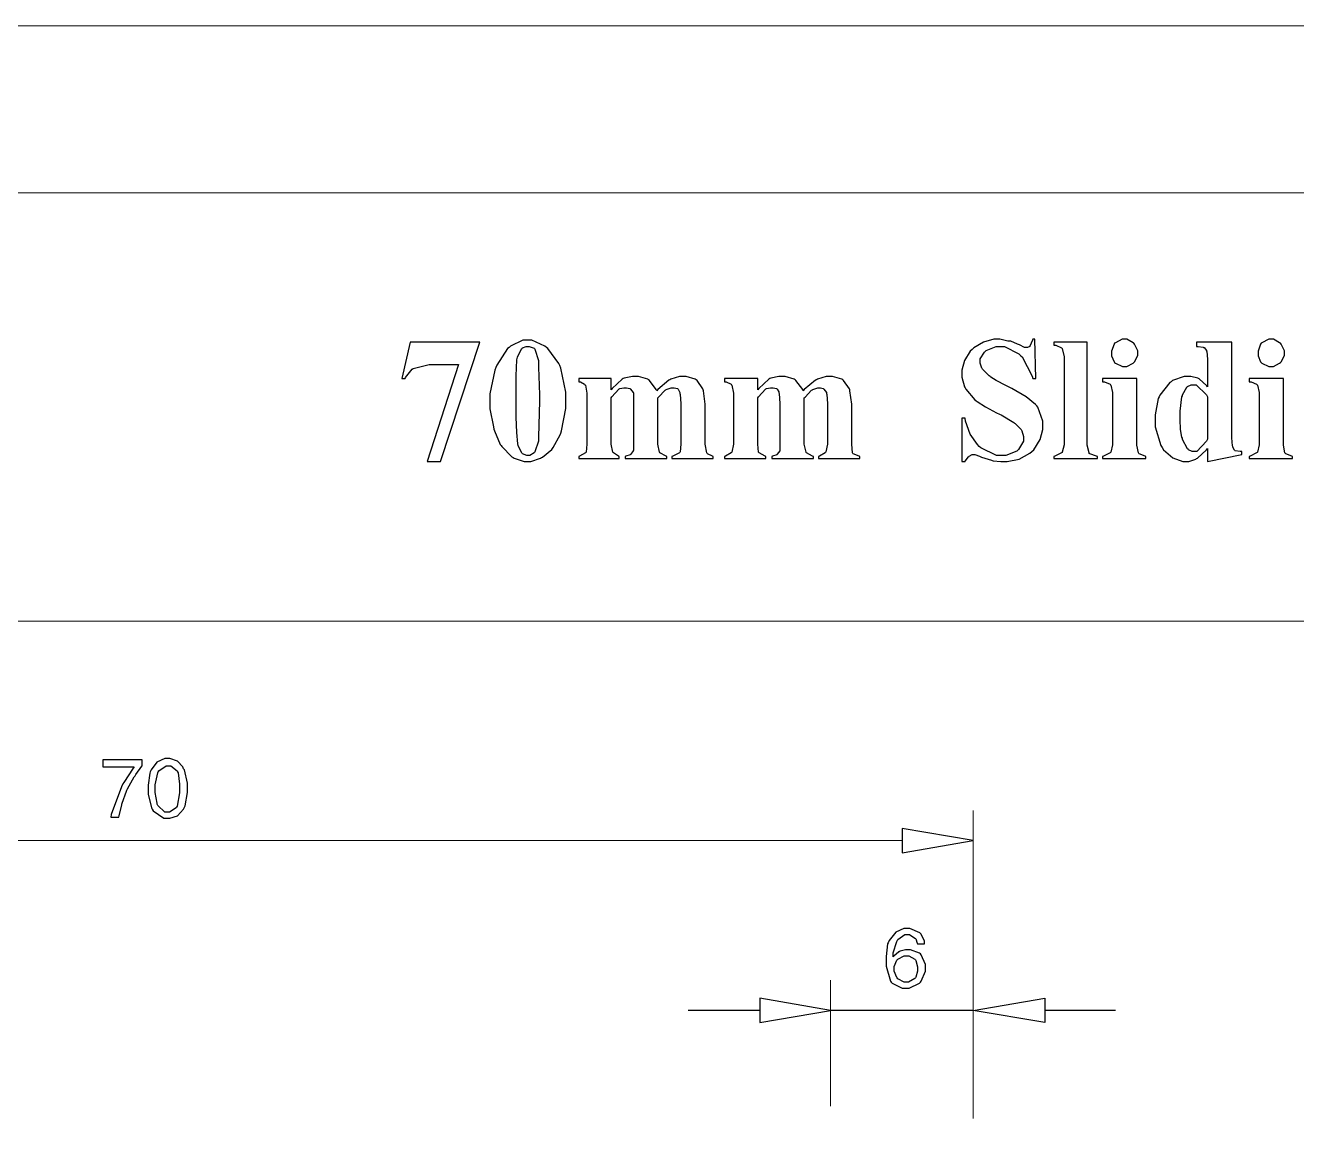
# Model space of a CAD drawing. Extents: x 0 to 8.2, y 0 to 11.7.
# Drawn here: x 2.463 to 4.562, y 9.873 to 11.687 of the extents above; entities that cross this region are included whole.
import ezdxf

# ---------------------------------------------------------------- set-up
doc = ezdxf.new("R2010")
doc.units = 0
doc.layers.get('0').update_dxf_attribs({"linetype": 'CONTINUOUS'})

msp = doc.modelspace()

# ---------------------------------------------------------------- linework, layer by layer
at = {"color": 0, "const_width": 0.00167}
msp.add_lwpolyline([(8.23676, 0.00667), (0.00168, 0.00667), (0.00168, 11.6866), (8.23676, 11.6866), (8.23676, 0.00667)], close=True, dxfattribs=at)
for points in [[(0.78456, 10.7038), (0.78456, 11.4112), (7.64914, 11.4112), (7.64914, 10.7038)], [(0.78456, 10.7038), (7.64914, 10.7038)], [(4.02821, 9.90283), (4.02821, 10.3918)], [(1.40229, 10.3417), (3.91135, 10.3417)], [(3.79292, 9.90283), (3.79292, 10.1114)], [(4.02821, 9.88282), (4.02821, 10.1114)], [(3.67606, 10.0614), (3.55751, 10.0614)], [(3.79292, 10.0614), (4.02821, 10.0614)], [(4.14675, 10.0614), (4.26367, 10.0614)]]:
    msp.add_lwpolyline(points, dxfattribs=at)
at = {"color": 0}
for points in [[(4.12679, 11.1693), (4.12636, 11.1676), (4.12213, 11.158), (4.12175, 11.1576), (4.12175, 11.1572), (4.118, 11.1559), (4.11675, 11.1559), (4.11339, 11.1559), (4.10504, 11.1601), (4.10335, 11.1609), (4.10167, 11.1613), (4.09039, 11.166), (4.08664, 11.166), (4.08539, 11.1664), (4.0726, 11.1693), (4.06836, 11.1693), (4.06267, 11.1693), (4.04557, 11.1647), (4.02946, 11.1551), (4.02658, 11.1526), (4.02365, 11.1497), (4.01383, 11.1345), (4.00988, 11.1181), (4.00988, 11.1126), (4.00988, 11.1068), (4.01406, 11.0909), (4.01492, 11.0892), (4.01617, 11.0871), (4.03108, 11.0692), (4.03321, 11.0675), (4.03526, 11.0663), (4.04867, 11.0579), (4.06706, 11.048), (4.07167, 11.0458), (4.07454, 11.0446), (4.09543, 11.0317), (4.09668, 11.0308), (4.09793, 11.03), (4.10747, 11.0204), (4.10835, 11.0192), (4.10878, 11.0179), (4.11176, 11.0089), (4.11176, 11.0059), (4.11176, 11.0009), (4.10331, 10.9874), (4.10167, 10.9857), (4.10042, 10.9845), (4.08257, 10.9774), (4.07667, 10.9774), (4.06706, 10.9774), (4.04118, 10.9899), (4.03825, 10.9924), (4.03532, 10.9953), (4.02344, 11.0127), (4.01574, 11.0342), (4.01492, 11.0392), (4.00988, 11.0392), (4.00988, 10.9674), (4.01492, 10.9674), (4.01531, 10.9683), (4.02067, 10.9754), (4.02154, 10.9758), (4.02192, 10.9762), (4.02664, 10.9791), (4.02821, 10.9791), (4.03108, 10.9791), (4.03863, 10.9762), (4.03988, 10.9758), (4.04199, 10.9749), (4.05875, 10.9695), (4.06, 10.9691), (4.06164, 10.9687), (4.07417, 10.9674), (4.07835, 10.9674), (4.08479, 10.9674), (4.10422, 10.9714), (4.12218, 10.9812), (4.12511, 10.9841), (4.12842, 10.987), (4.13926, 11.0038), (4.14344, 11.0203), (4.14344, 11.0258), (4.14344, 11.0342), (4.1351, 11.0571), (4.13346, 11.0592), (4.13135, 11.0617), (4.11567, 11.0744), (4.0925, 11.0879), (4.08664, 11.0908), (4.08247, 11.0929), (4.06662, 11.1012), (4.05746, 11.1068), (4.05664, 11.1076), (4.05496, 11.1089), (4.04362, 11.1197), (4.04324, 11.1209), (4.04281, 11.1218), (4.03988, 11.1299), (4.03988, 11.1326), (4.03988, 11.1368), (4.04704, 11.148), (4.04833, 11.1492), (4.04997, 11.1509), (4.06625, 11.1576), (4.07167, 11.1576), (4.0804, 11.1576), (4.10374, 11.1451), (4.10667, 11.1426), (4.10915, 11.1405), (4.12592, 11.1085), (4.12679, 11.1043), (4.13178, 11.1043), (4.1301, 11.1693), (4.12679, 11.1693)], [(4.26199, 11.1626), (4.26112, 11.1613), (4.257, 11.1498), (4.257, 11.1459), (4.257, 11.1422), (4.26112, 11.1322), (4.26199, 11.1309), (4.26324, 11.1301), (4.27479, 11.1243), (4.27865, 11.1243), (4.28239, 11.1243), (4.29237, 11.1301), (4.29362, 11.1309), (4.29486, 11.1322), (4.3004, 11.1425), (4.3004, 11.1459), (4.3004, 11.1501), (4.29486, 11.1613), (4.29362, 11.1626), (4.29237, 11.1635), (4.28207, 11.1693), (4.27865, 11.1693), (4.27447, 11.1693), (4.26324, 11.1635), (4.26199, 11.1626)], [(4.50407, 11.1626), (4.50319, 11.1613), (4.49908, 11.1498), (4.49908, 11.1459), (4.49908, 11.1422), (4.50319, 11.1322), (4.50407, 11.1309), (4.50532, 11.1301), (4.51687, 11.1243), (4.52072, 11.1243), (4.52447, 11.1243), (4.53444, 11.1301), (4.53575, 11.1309), (4.537, 11.1322), (4.54249, 11.1425), (4.54249, 11.1459), (4.54249, 11.1501), (4.537, 11.1613), (4.53575, 11.1626), (4.53444, 11.1635), (4.52414, 11.1693), (4.52072, 11.1693), (4.51654, 11.1693), (4.50532, 11.1635), (4.50407, 11.1626)], [(3.14844, 10.9674), (3.21354, 11.1643), (3.09842, 11.1643), (3.08501, 11.1043), (3.09011, 11.1043), (3.09093, 11.1064), (3.10215, 11.1201), (3.10346, 11.1209), (3.10553, 11.1218), (3.13021, 11.1276), (3.13846, 11.1276), (3.17854, 11.1276), (3.12679, 10.9674), (3.14844, 10.9674)], [(3.34554, 11.1259), (3.34424, 11.1293), (3.32622, 11.1543), (3.32374, 11.1559), (3.32124, 11.158), (3.29937, 11.1676), (3.2921, 11.1676), (3.28456, 11.1676), (3.26449, 11.158), (3.26199, 11.1559), (3.25944, 11.1543), (3.24154, 11.1264), (3.24029, 11.1226), (3.23861, 11.1185), (3.23031, 11.079), (3.23031, 11.0658), (3.23031, 11.0546), (3.23611, 11.0246), (3.23699, 11.0208), (3.23779, 11.0183), (3.2474, 10.9958), (3.24864, 10.9941), (3.24989, 10.992), (3.26654, 10.9753), (3.26867, 10.9741), (3.27029, 10.9728), (3.28662, 10.9674), (3.2921, 10.9674), (3.2979, 10.9674), (3.31375, 10.9728), (3.31543, 10.9741), (3.31706, 10.9749), (3.33251, 10.9874), (3.33376, 10.989), (3.33501, 10.9907), (3.34631, 11.0117), (3.34717, 11.0142), (3.34842, 11.0183), (3.35553, 11.0552), (3.35553, 11.0675), (3.35553, 11.0821), (3.34717, 11.1214), (3.34554, 11.1259)], [(3.31044, 11.0075), (3.31044, 11.0013), (3.30458, 10.9837), (3.30376, 10.9824), (3.30333, 10.9816), (3.29611, 10.9774), (3.29372, 10.9774), (3.29124, 10.9774), (3.28413, 10.9804), (3.28375, 10.9807), (3.28288, 10.9816), (3.27735, 10.9925), (3.27696, 10.9941), (3.27653, 10.9966), (3.27468, 11.0154), (3.27365, 11.0408), (3.27365, 11.0492), (3.27365, 11.0642), (3.27382, 11.1091), (3.2749, 11.1355), (3.27533, 11.1376), (3.27572, 11.1397), (3.28244, 11.1535), (3.28375, 11.1543), (3.28413, 11.1552), (3.2901, 11.1576), (3.2921, 11.1576), (3.29497, 11.1576), (3.30333, 11.1547), (3.30376, 11.1543), (3.30458, 11.1531), (3.31044, 11.134), (3.31044, 11.1276), (3.31044, 11.1228), (3.31125, 11.1082), (3.31207, 11.0777), (3.31207, 11.0675), (3.31044, 11.0075)], [(4.16178, 11.1643), (4.16178, 11.1593), (4.1651, 11.1593), (4.17432, 11.1552), (4.17518, 11.1543), (4.17557, 11.1539), (4.17854, 11.1405), (4.17854, 11.136), (4.17854, 10.9991), (4.17854, 10.995), (4.17557, 10.9829), (4.17518, 10.9824), (4.17432, 10.9816), (4.16342, 10.9762), (4.16178, 10.9758), (4.16178, 10.9724), (4.23356, 10.9724), (4.23356, 10.9758), (4.23188, 10.9762), (4.22103, 10.9804), (4.22021, 10.9807), (4.21978, 10.9816), (4.21685, 10.9947), (4.21685, 10.9991), (4.21685, 11.1643), (4.16178, 11.1643)], [(4.39719, 11.1643), (4.39719, 11.1576), (4.40007, 11.1576), (4.40842, 11.1564), (4.40886, 11.1559), (4.40967, 11.1555), (4.41385, 11.1508), (4.41385, 11.1492), (4.41422, 11.1489), (4.41553, 11.1367), (4.41553, 11.1326), (4.41553, 11.0908), (4.41428, 11.0926), (4.40175, 11.1039), (4.4005, 11.1043), (4.39925, 11.1051), (4.38769, 11.1076), (4.38385, 11.1076), (4.37674, 11.1076), (4.35753, 11.101), (4.35542, 11.0993), (4.35331, 11.098), (4.33664, 11.0771), (4.33539, 11.0742), (4.33415, 11.0713), (4.32878, 11.0447), (4.32878, 11.0358), (4.32878, 11.0246), (4.33832, 10.9937), (4.34044, 10.9907), (4.34293, 10.987), (4.35796, 10.9735), (4.37489, 10.9674), (4.38053, 10.9674), (4.38465, 10.9674), (4.39594, 10.9716), (4.39719, 10.9724), (4.39882, 10.9732), (4.41385, 10.987), (4.41553, 10.989), (4.41553, 10.9674), (4.47228, 10.9791), (4.47228, 10.9841), (4.46935, 10.9841), (4.46099, 10.9853), (4.46061, 10.9857), (4.46018, 10.9862), (4.45731, 10.9909), (4.45731, 10.9924), (4.45687, 10.9933), (4.45562, 11.0065), (4.45562, 11.0108), (4.45562, 11.1643), (4.39719, 11.1643)], [(3.37717, 11.1043), (3.37717, 11.0993), (3.37967, 11.0993), (3.38678, 11.0951), (3.38721, 11.0942), (3.38803, 11.0938), (3.39051, 11.0803), (3.39051, 11.0758), (3.39051, 11.0007), (3.39051, 10.9962), (3.38921, 10.9829), (3.38883, 10.9824), (3.38797, 10.9816), (3.37842, 10.9762), (3.37717, 10.9758), (3.37717, 10.9724), (3.44396, 10.9724), (3.44396, 10.9758), (3.44271, 10.9762), (3.43435, 10.9816), (3.43397, 10.9824), (3.43311, 10.9829), (3.43061, 10.9962), (3.43061, 11.0007), (3.43061, 11.0725), (3.43186, 11.0742), (3.44308, 11.0867), (3.44396, 11.0875), (3.44476, 11.0879), (3.45161, 11.0892), (3.45394, 11.0892), (3.456, 11.0892), (3.46143, 11.0879), (3.46229, 11.0875), (3.46268, 11.0871), (3.46685, 11.0813), (3.46729, 11.0808), (3.46729, 11.075), (3.46729, 11.0619), (3.46729, 11.0575), (3.46729, 11.0007), (3.46729, 10.997), (3.46729, 10.9886), (3.46729, 10.9857), (3.46685, 10.9849), (3.46311, 10.9795), (3.46229, 10.9791), (3.46186, 10.9787), (3.45475, 10.9762), (3.45394, 10.9758), (3.45394, 10.9724), (3.5224, 10.9724), (3.5224, 10.9758), (3.52115, 10.9762), (3.51112, 10.9816), (3.51074, 10.9824), (3.51031, 10.9829), (3.50738, 10.9962), (3.50738, 11.0007), (3.50738, 11.0725), (3.50863, 11.0737), (3.51947, 11.085), (3.52072, 11.0858), (3.52154, 11.0863), (3.52968, 11.0892), (3.53239, 11.0892), (3.5345, 11.0892), (3.53999, 11.0879), (3.54085, 11.0875), (3.54124, 11.0871), (3.54417, 11.0812), (3.54417, 11.0792), (3.54454, 11.0788), (3.54585, 11.0628), (3.54585, 11.0575), (3.54585, 11.0007), (3.54585, 10.9962), (3.54454, 10.9833), (3.54417, 10.9824), (3.54329, 10.9816), (3.53239, 10.9762), (3.53071, 10.9758), (3.53071, 10.9724), (3.59928, 10.9724), (3.59928, 10.9758), (3.59799, 10.9762), (3.58957, 10.9804), (3.58919, 10.9807), (3.58832, 10.9816), (3.58583, 10.9959), (3.58583, 11.0007), (3.58583, 11.0541), (3.58583, 11.0621), (3.5829, 11.0842), (3.58251, 11.0858), (3.58208, 11.0875), (3.57249, 11.1013), (3.57086, 11.1026), (3.56956, 11.1035), (3.55425, 11.1076), (3.54915, 11.1076), (3.54368, 11.1076), (3.52903, 11.1035), (3.5274, 11.1026), (3.52572, 11.1018), (3.50738, 11.0863), (3.50575, 11.0842), (3.50489, 11.0863), (3.49365, 11.1013), (3.4924, 11.1026), (3.49115, 11.1035), (3.47575, 11.1076), (3.47065, 11.1076), (3.4656, 11.1076), (3.45226, 11.1051), (3.45063, 11.1043), (3.44894, 11.1035), (3.43224, 11.0879), (3.43061, 11.0858), (3.43061, 11.1043), (3.37717, 11.1043)], [(3.61762, 11.1043), (3.61762, 11.0993), (3.6205, 11.0993), (3.62885, 11.0951), (3.62929, 11.0942), (3.62967, 11.0938), (3.6326, 11.0803), (3.6326, 11.0758), (3.6326, 11.0007), (3.6326, 10.9962), (3.62967, 10.9829), (3.62929, 10.9824), (3.62885, 10.9816), (3.61925, 10.9762), (3.61762, 10.9758), (3.61762, 10.9724), (3.68604, 10.9724), (3.68604, 10.9758), (3.68479, 10.9762), (3.67475, 10.9816), (3.67437, 10.9824), (3.67393, 10.9829), (3.67269, 10.9962), (3.67269, 11.0007), (3.67269, 11.0725), (3.67393, 11.0742), (3.68517, 11.0867), (3.68604, 11.0875), (3.68685, 11.0879), (3.69368, 11.0892), (3.69601, 11.0892), (3.69808, 11.0892), (3.7035, 11.0879), (3.70437, 11.0875), (3.70475, 11.0871), (3.70768, 11.0824), (3.70768, 11.0808), (3.70806, 11.08), (3.70936, 11.0632), (3.70936, 11.0575), (3.70936, 11.0007), (3.70936, 10.997), (3.70936, 10.9886), (3.70936, 10.9857), (3.70893, 10.9849), (3.70475, 10.9795), (3.70437, 10.9791), (3.70394, 10.9787), (3.69683, 10.9762), (3.69601, 10.9758), (3.69601, 10.9724), (3.76449, 10.9724), (3.76449, 10.9758), (3.76281, 10.9762), (3.75319, 10.9816), (3.75282, 10.9824), (3.75239, 10.9829), (3.74946, 10.9962), (3.74946, 11.0007), (3.74946, 11.0725), (3.75071, 11.0737), (3.76156, 11.085), (3.76281, 11.0858), (3.76361, 11.0863), (3.77175, 11.0892), (3.77447, 11.0892), (3.7761, 11.0892), (3.78071, 11.0879), (3.78114, 11.0875), (3.78196, 11.0871), (3.78614, 11.0812), (3.78614, 11.0792), (3.78651, 11.0788), (3.78782, 11.0628), (3.78782, 11.0575), (3.78782, 11.0007), (3.78782, 10.9962), (3.78489, 10.9833), (3.7845, 10.9824), (3.78407, 10.9816), (3.77442, 10.9762), (3.77279, 10.9758), (3.77279, 10.9724), (3.84125, 10.9724), (3.84125, 10.9758), (3.84, 10.9762), (3.8304, 10.9804), (3.82958, 10.9807), (3.82915, 10.9816), (3.8279, 10.9959), (3.8279, 11.0007), (3.8279, 11.0541), (3.8279, 11.0621), (3.82497, 11.0842), (3.8246, 11.0858), (3.82417, 11.0875), (3.81418, 11.1013), (3.81293, 11.1026), (3.81168, 11.1035), (3.79633, 11.1076), (3.79124, 11.1076), (3.78575, 11.1076), (3.77111, 11.1035), (3.76947, 11.1026), (3.76779, 11.1018), (3.74946, 11.0863), (3.74783, 11.0842), (3.74696, 11.0863), (3.73574, 11.1013), (3.73449, 11.1026), (3.73281, 11.1035), (3.71772, 11.1076), (3.71272, 11.1076), (3.70768, 11.1076), (3.69433, 11.1051), (3.69271, 11.1043), (3.69103, 11.1035), (3.67432, 11.0879), (3.67269, 11.0858), (3.67269, 11.1043), (3.61762, 11.1043)], [(4.24197, 11.1043), (4.24197, 11.0993), (4.24528, 11.0993), (4.25444, 11.0951), (4.25532, 11.0942), (4.25569, 11.0938), (4.25863, 11.0816), (4.25863, 11.0775), (4.25863, 10.9991), (4.25863, 10.995), (4.25569, 10.9829), (4.25532, 10.9824), (4.25444, 10.9816), (4.2436, 10.9762), (4.24197, 10.9758), (4.24197, 10.9724), (4.31375, 10.9724), (4.31375, 10.9758), (4.3125, 10.9762), (4.30246, 10.9804), (4.30208, 10.9807), (4.30122, 10.9816), (4.29867, 10.9947), (4.29867, 10.9991), (4.29867, 11.1043), (4.24197, 11.1043)], [(4.41553, 11.0041), (4.41385, 11.0008), (4.39757, 10.9841), (4.39219, 10.9841), (4.39008, 10.9841), (4.38422, 10.987), (4.38385, 10.9874), (4.3826, 10.9883), (4.37424, 11.0038), (4.37386, 11.0059), (4.37299, 11.0075), (4.37088, 11.0205), (4.3705, 11.037), (4.3705, 11.0425), (4.3705, 11.0508), (4.37299, 11.0742), (4.37386, 11.0758), (4.37424, 11.0775), (4.38129, 11.0904), (4.38217, 11.0908), (4.38254, 11.0913), (4.38851, 11.0942), (4.39051, 11.0942), (4.39675, 11.0942), (4.41385, 11.0775), (4.41553, 11.0742), (4.41553, 11.0041)], [(4.48406, 11.1043), (4.48406, 11.0993), (4.48736, 11.0993), (4.49653, 11.0951), (4.4974, 11.0942), (4.49778, 11.0938), (4.50071, 11.0816), (4.50071, 11.0775), (4.50071, 10.9991), (4.50071, 10.995), (4.49778, 10.9829), (4.4974, 10.9824), (4.49653, 10.9816), (4.48568, 10.9762), (4.48406, 10.9758), (4.48406, 10.9724), (4.55583, 10.9724), (4.55583, 10.9758), (4.55458, 10.9762), (4.54454, 10.9804), (4.54417, 10.9807), (4.54329, 10.9816), (4.54075, 10.9947), (4.54075, 10.9991), (4.54075, 11.1043), (4.48406, 11.1043)], [(2.69769, 10.4769), (2.69336, 10.4769), (2.68039, 10.471), (2.67063, 10.4584), (2.66938, 10.4551), (2.66851, 10.453), (2.66601, 10.4333), (2.66601, 10.4268), (2.66601, 10.4185), (2.67144, 10.3956), (2.67269, 10.3934), (2.67393, 10.3909), (2.69174, 10.3784), (2.69769, 10.3784), (2.70188, 10.3784), (2.71442, 10.3827), (2.72444, 10.3934), (2.72613, 10.3967), (2.72694, 10.3989), (2.73113, 10.4211), (2.73113, 10.4284), (2.73113, 10.4364), (2.72575, 10.4586), (2.7245, 10.4602), (2.72319, 10.4632), (2.71425, 10.473), (2.70182, 10.4769), (2.69769, 10.4769)], [(2.59093, 10.4752), (2.59093, 10.4635), (2.64258, 10.4635), (2.6409, 10.4614), (2.62554, 10.4376), (2.62429, 10.4351), (2.62175, 10.4306), (2.60508, 10.3847), (2.60428, 10.3801), (2.61762, 10.3801), (2.618, 10.3826), (2.62218, 10.4009), (2.62261, 10.4018), (2.62299, 10.4034), (2.63004, 10.4231), (2.63092, 10.4251), (2.63172, 10.4273), (2.64307, 10.4468), (2.64438, 10.4485), (2.64561, 10.4506), (2.6556, 10.4644), (2.65603, 10.4652), (2.65603, 10.4752), (2.59093, 10.4752)], [(2.69769, 10.3885), (2.69353, 10.3885), (2.68186, 10.3997), (2.68104, 10.4018), (2.68061, 10.4034), (2.67774, 10.421), (2.67774, 10.4268), (2.67774, 10.4339), (2.68186, 10.4534), (2.68272, 10.4551), (2.68354, 10.4568), (2.69542, 10.4652), (2.69937, 10.4652), (2.70313, 10.4652), (2.7136, 10.4568), (2.71446, 10.4551), (2.71528, 10.4534), (2.71783, 10.4347), (2.71783, 10.4284), (2.71783, 10.4205), (2.71365, 10.3984), (2.71283, 10.3967), (2.71197, 10.3955), (2.70122, 10.3885), (2.69769, 10.3885)], [(3.91135, 10.3617), (3.91135, 10.3217), (4.02821, 10.3417), (3.91135, 10.3617)], [(3.91813, 10.1966), (3.91368, 10.1966), (3.9005, 10.1905), (3.88965, 10.1769), (3.88803, 10.1731), (3.88715, 10.1711), (3.88471, 10.1501), (3.88471, 10.1431), (3.88471, 10.1344), (3.89176, 10.1098), (3.89301, 10.1081), (3.89464, 10.1065), (3.91092, 10.0981), (3.91635, 10.0981), (3.92258, 10.0981), (3.93978, 10.1065), (3.94146, 10.1081), (3.94271, 10.1098), (3.94982, 10.1261), (3.94982, 10.1315), (3.94982, 10.1373), (3.94271, 10.1532), (3.94146, 10.1548), (3.93978, 10.156), (3.92481, 10.1615), (3.91982, 10.1615), (3.91644, 10.1615), (3.90761, 10.159), (3.90636, 10.1582), (3.90549, 10.1578), (3.89719, 10.1507), (3.89638, 10.1498), (3.89638, 10.1565), (3.90213, 10.1748), (3.903, 10.1764), (3.90381, 10.1782), (3.91581, 10.1866), (3.91982, 10.1866), (3.92312, 10.1866), (3.93224, 10.1807), (3.93311, 10.1798), (3.93349, 10.1794), (3.93604, 10.1723), (3.93647, 10.1714), (3.94814, 10.1714), (3.94814, 10.1757), (3.94228, 10.187), (3.94146, 10.1882), (3.94021, 10.1895), (3.92361, 10.1966), (3.91813, 10.1966)], [(3.91813, 10.1081), (3.91433, 10.1081), (3.90381, 10.1136), (3.903, 10.1148), (3.90213, 10.1157), (3.898, 10.1263), (3.898, 10.1298), (3.898, 10.1336), (3.90213, 10.144), (3.903, 10.1448), (3.90424, 10.1457), (3.91465, 10.1515), (3.91813, 10.1515), (3.92188, 10.1515), (3.93224, 10.1457), (3.93311, 10.1448), (3.93349, 10.1436), (3.93647, 10.1332), (3.93647, 10.1298), (3.93647, 10.126), (3.93349, 10.116), (3.93311, 10.1148), (3.93224, 10.114), (3.92165, 10.1081), (3.91813, 10.1081)], [(3.67606, 10.0814), (3.67606, 10.0413), (3.79292, 10.0614), (3.67606, 10.0814)], [(4.14675, 10.0814), (4.14675, 10.0413), (4.02821, 10.0614), (4.14675, 10.0814)]]:
    msp.add_lwpolyline(points, close=True, dxfattribs=at)

doc.saveas('drawing.dxf')
